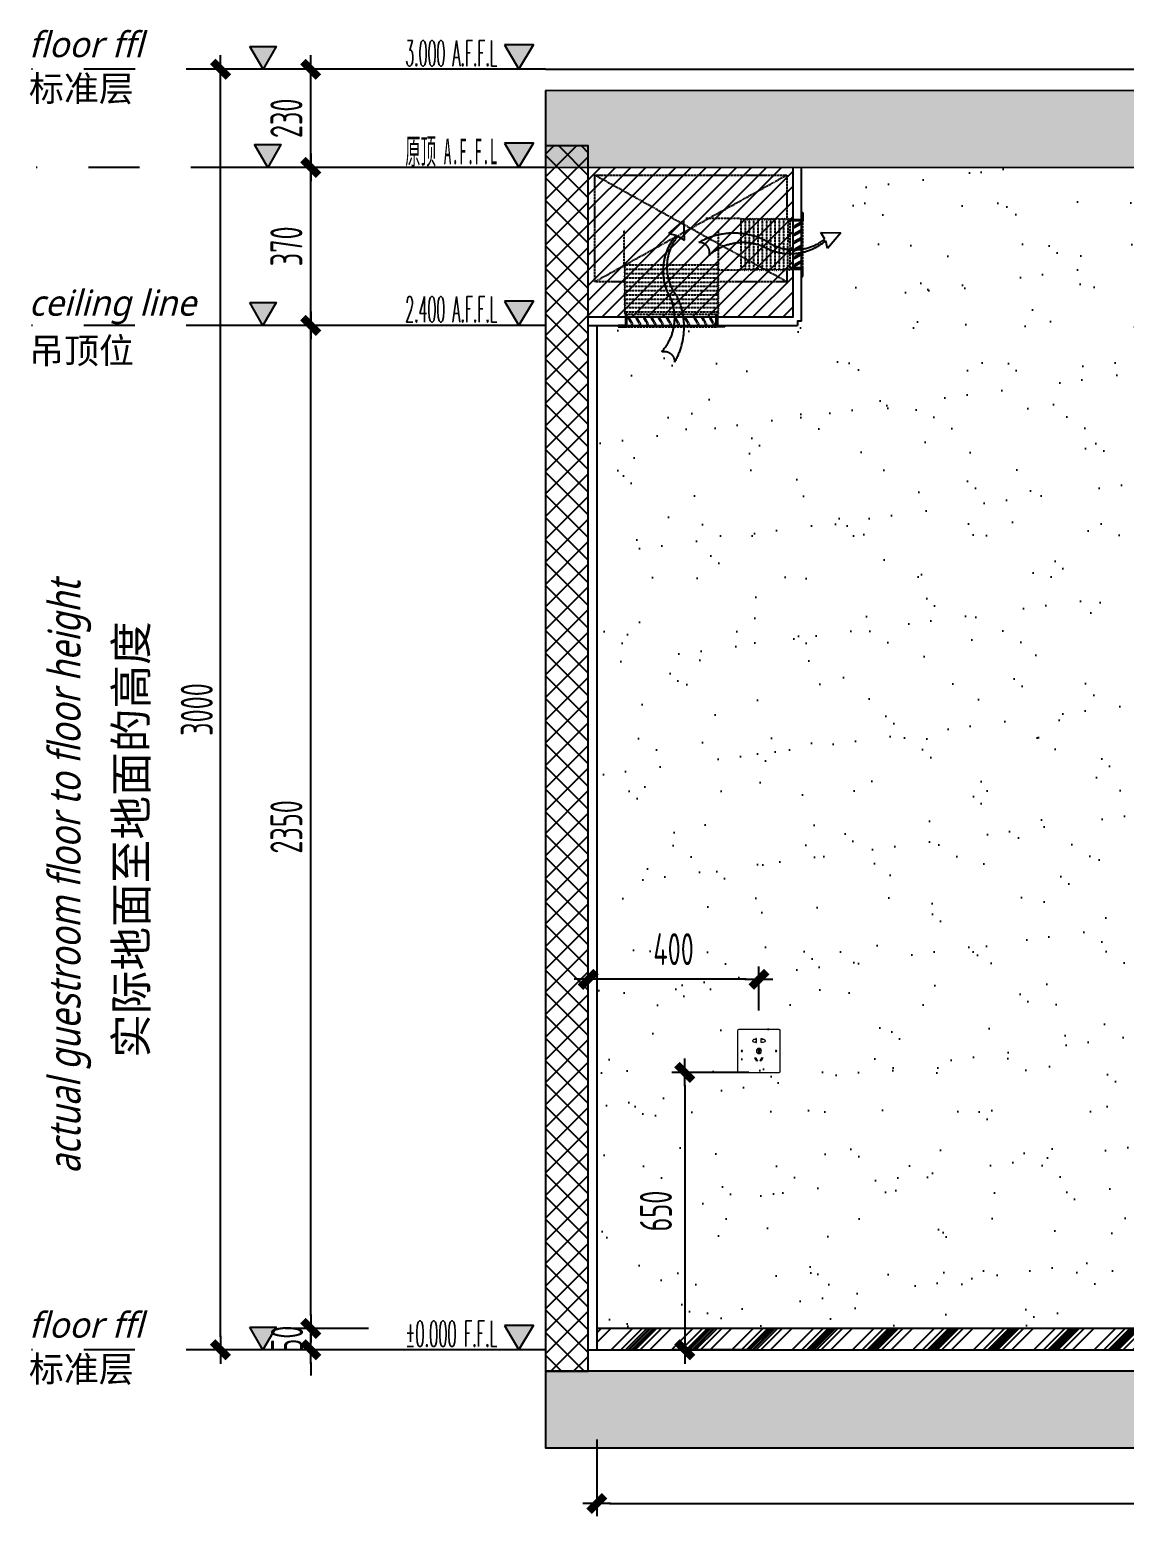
# Model space of a CAD drawing. Header units: inches. Extents: x 96003 to 270950, y -80202 to 65998.
# Drawn here: x 171960 to 174525, y 5726 to 9209 of the extents above; entities that cross this region are included whole.
import ezdxf
from ezdxf.enums import TextEntityAlignment as Align

# ---------------------------------------------------------------- set-up
doc = ezdxf.new("R2010")
doc.units = ezdxf.units.IN
doc.header["$LTSCALE"] = 10
doc.header["$MEASUREMENT"] = 0
doc.linetypes.add('DASH', pattern=[0.35, 0.25, -0.1])
doc.linetypes.add('M-CENTER', pattern=[1.8, 1.2, -0.2, 0.2, -0.2])
for name, color, linetype in [('01', 200, 'Continuous'), ('C-顶面灯具、灯带', 22, 'Continuous'), ('ED-文字说明', 50, 'Continuous'), ('ED-造型尺寸', 44, 'Continuous'), ('EL-1', 1, 'Continuous'), ('EL-DIM', 50, 'Continuous'), ('EL-FURN', 1, 'Continuous'), ('EL-天花轮廓线', 100, 'Continuous'), ('EL-立面', 136, 'Continuous'), ('FC-地面造型', 136, 'Continuous'), ('FF-FINISH【完成面】', 20, 'Continuous'), ('SBEI', 1, 'Continuous')]:
    doc.layers.add(name, color=color, linetype=linetype)
doc.layers.add('F-2', color=145, linetype='Continuous', lineweight=0)
doc.styles.add('-宋体', font='')
doc.styles.add('CCD_DIM', font='archs.shx', dxfattribs={"width": 0.7})
doc.styles.add('hz', font='simplex', dxfattribs={"width": 0.7, "bigfont": 'hztxt'})
doc.styles.add('LUCIDIA', font='')
doc.styles.add('RomanS', font='romans.shx', dxfattribs={"width": 0.9})
doc.styles.add('st', font='')
doc.styles.add('宋体', font='', dxfattribs={"height": 60})
doc.styles.get('-宋体').set_extended_font_data('SimSun')
doc.styles.get('LUCIDIA').set_extended_font_data('Lucida Sans', italic=True)
doc.styles.get('st').set_extended_font_data('SimSun')
doc.styles.get('宋体').set_extended_font_data('SimSun')
doc.dimstyles.new('1.30', dxfattribs={"dimscale": 30, "dimtxt": 2.5, "dimasz": 1, "dimexe": 1, "dimexo": 1.5, "dimgap": 1, "dimtad": 1, "dimdec": 0, "dimrnd": 5, "dimdsep": 46, "dimtxsty": 'CCD_DIM', "dimblk": 'CCD_Dimension_Tick', "dimcen": 1, "dimclrd": 44, "dimclre": 44, "dimclrt": 2, "dimadec": 0, "dimazin": 2, "dimtfac": 1, "dimtdec": 0, "dimtix": 1, "dimtmove": 2, "dimatfit": 3, "dimldrblk": 'CCD_Dimension_Tick', "dimfxl": 5, "dimfxlon": 1, "dimtolj": 1, "dimarcsym": 0})
doc.dimstyles.new('Matrix_30内', dxfattribs={"dimscale": 30, "dimtxt": 2.5, "dimasz": 1, "dimexe": 2, "dimexo": 1.5, "dimgap": 0.6, "dimtad": 1, "dimdec": 0, "dimrnd": 1, "dimzin": 12, "dimdsep": 46, "dimtxsty": 'CCD_DIM', "dimblk": 'CCD_Dimension_Tick', "dimcen": 0.125, "dimclrd": 44, "dimclre": 44, "dimclrt": 50, "dimadec": 0, "dimazin": 0, "dimtfac": 1, "dimtdec": 0, "dimtix": 1, "dimtmove": 2, "dimatfit": 3, "dimldrblk": 'CCD_Leader_Dot', "dimfxl": 5, "dimfxlon": 1, "dimtvp": 1, "dimtolj": 1, "dimtzin": 0, "dimarcsym": 0})

# ---------------------------------------------------------------- blocks, each defined once
blk = doc.blocks.new('*U707')
h = blk.add_hatch()
h.set_pattern_fill('ANSI37', color=250, scale=300, angle=-90)
h.set_pattern_definition([(315, (222532.87, 70519.302), (26.516504, 26.516504), []), (45, (222532.87, 70519.302), (-26.516504, 26.516504), [])])
h.paths.add_polyline_path([(144521, -74584.5), (144521, -74684.5), (147391.4, -74684.5), (147391.4, -74584.5)])
at = {"color": 5, "elevation": 0}
blk.add_lwpolyline([(144521, -74584.5), (144521, -74684.5), (147391.4, -74684.5), (147391.4, -74584.5)], close=True, dxfattribs=at)
blk = doc.blocks.new('CCD_Dimension_Tick')
at = {"color": 0, "linetype": 'ByBlock'}
for p, q in [((-1.09, 0), (0, 0)), ((0, 0), (1.09, 0))]:
    blk.add_line(p, q, dxfattribs=at)
at = {"color": 0, "linetype": 'Continuous', "const_width": 0.608}
blk.add_lwpolyline([(-0.61, -0.61), (0.61, 0.61)], dxfattribs=at)
blk = doc.blocks.new('*D833')
at = {"layer": 'Defpoints', "color": 0, "linetype": 'ByBlock', "transparency": 16777216}
for p in [(176148.7, 6166.2, 0), (173288.7, 6116.2), (176148.7, 5756.2)]:
    blk.add_point(p, dxfattribs=at)
at = {"layer": 'FC-地面造型', "color": 44, "linetype": 'ByBlock', "lineweight": -2, "transparency": 16777216}
for p, q in [((173288.7, 5906.2), (173288.7, 5726.2)), ((176148.7, 5906.2), (176148.7, 5726.2)), ((173318.7, 5756.2), (176118.7, 5756.2))]:
    blk.add_line(p, q, dxfattribs=at)
at = {"layer": 'FC-地面造型', "color": 44, "linetype": 'ByBlock', "lineweight": -2, "transparency": 16777216, "xscale": 30, "yscale": 30, "zscale": 30, "rotation": 180}
blk.add_blockref('CCD_Dimension_Tick', (173288.7, 5756.2), dxfattribs=at)
at = {"layer": 'FC-地面造型', "color": 44, "linetype": 'ByBlock', "lineweight": -2, "transparency": 16777216, "xscale": 30, "yscale": 30, "zscale": 30}
blk.add_blockref('CCD_Dimension_Tick', (176148.7, 5756.2), dxfattribs=at)
at = {"layer": 'FC-地面造型', "color": 2, "linetype": 'ByBlock', "transparency": 16777216, "insert": (174718.7, 5825.2), "char_height": 75, "attachment_point": 5, "style": 'CCD_DIM'}
blk.add_mtext('\\A1;2860', dxfattribs=at)
blk = doc.blocks.new('A$C7C994854')
at = {"color": 0}
blk.add_lwpolyline([(0, 100), (95, 100, -0.414214), (97.5, 97.5), (97.5, 2.5, -0.414214), (95, 0), (0, 0, -0.414214), (-2.5, 2.5), (-2.5, 97.5, -0.414214)], format="xyb", close=True, dxfattribs=at)
for points in [[(40.1, 71.5), (40.1, 70), (42.1, 70), (42.1, 79), (40.1, 79), (40.1, 76.7)], [(54.9, 71.5), (54.9, 70), (52.9, 70), (52.9, 79), (54.9, 79), (54.9, 76.7)]]:
    blk.add_lwpolyline(points, dxfattribs=at)
for points in [[(46.5, 45.5), (48.5, 45.5), (48.5, 54.5), (46.5, 54.5)], [(42.6, 26), (44.4, 27), (39.9, 34.8), (38.1, 33.8)], [(50.6, 27), (52.4, 26), (56.9, 33.8), (55.1, 34.8)]]:
    blk.add_lwpolyline(points, close=True, dxfattribs=at)
for centre, radius in [((7.5, 50), 1.54), ((47.5, 50), 6), ((87.5, 50), 1.54)]:
    blk.add_circle(centre, radius, dxfattribs=at)
for centre, start, end in [((37.1, 74.1), 40.2111, 319.7889), ((57.9, 74.1), 220.2111, 139.7889)]:
    blk.add_arc(centre, 4, start, end, dxfattribs=at)
blk = doc.blocks.new('*U64')
at = {"xscale": -1}
blk.add_blockref('A$C7C994854', (40.4, -29.9), dxfattribs=at)
blk = doc.blocks.new('*D828')
at = {"layer": 'Defpoints', "color": 0, "linetype": 'ByBlock', "transparency": 16777216}
for p in [(173735.6, 6766.2), (173494.8, 6116.2), (173735.6, 6116.2)]:
    blk.add_point(p, dxfattribs=at)
at = {"layer": 'FC-地面造型', "color": 44, "linetype": 'ByBlock', "lineweight": -2, "transparency": 16777216}
for p, q in [((173644.8, 6766.2), (173464.8, 6766.2)), ((173494.8, 6736.2), (173494.8, 6146.2)), ((173644.8, 6116.2), (173464.8, 6116.2))]:
    blk.add_line(p, q, dxfattribs=at)
at = {"layer": 'FC-地面造型', "color": 44, "linetype": 'ByBlock', "lineweight": -2, "transparency": 16777216, "xscale": 30, "yscale": 30, "zscale": 30}
for p, rotation in [((173494.8, 6766.2), 90), ((173494.8, 6116.2), 270)]:
    blk.add_blockref('CCD_Dimension_Tick', p, dxfattribs=dict(at, rotation=rotation))
at = {"layer": 'FC-地面造型', "color": 2, "linetype": 'ByBlock', "transparency": 16777216, "insert": (173427.3, 6441.2), "char_height": 75, "attachment_point": 5, "rotation": 90, "style": 'CCD_DIM'}
blk.add_mtext('\\A1;650', dxfattribs=at)
blk = doc.blocks.new('*D829')
at = {"layer": 'Defpoints', "color": 0, "linetype": 'ByBlock', "transparency": 16777216}
for p in [(173268.7, 6984.2), (173268.7, 6866.2), (173668.7, 6866.2)]:
    blk.add_point(p, dxfattribs=at)
at = {"layer": 'FC-地面造型', "color": 44, "linetype": 'ByBlock', "lineweight": -2, "transparency": 16777216}
for p, q in [((173268.7, 6911.2), (173268.7, 7014.2)), ((173668.7, 6911.2), (173668.7, 7014.2)), ((173638.7, 6984.2), (173298.7, 6984.2))]:
    blk.add_line(p, q, dxfattribs=at)
at = {"layer": 'FC-地面造型', "color": 44, "linetype": 'ByBlock', "lineweight": -2, "transparency": 16777216, "xscale": 30, "yscale": 30, "zscale": 30, "rotation": 180}
blk.add_blockref('CCD_Dimension_Tick', (173268.7, 6984.2), dxfattribs=at)
at = {"layer": 'FC-地面造型', "color": 44, "linetype": 'ByBlock', "lineweight": -2, "transparency": 16777216, "xscale": 30, "yscale": 30, "zscale": 30}
blk.add_blockref('CCD_Dimension_Tick', (173668.7, 6984.2), dxfattribs=at)
at = {"layer": 'FC-地面造型', "color": 2, "linetype": 'ByBlock', "transparency": 16777216, "insert": (173468.7, 7054.8), "char_height": 75, "attachment_point": 5, "style": 'CCD_DIM'}
blk.add_mtext('\\A1;400', dxfattribs=at)
blk = doc.blocks.new('*D834')
at = {"layer": 'Defpoints', "color": 0, "linetype": 'ByBlock', "transparency": 16777216}
for p in [(172618.6, 6166.3), (172798.6, 6166.3), (172798.6, 6116.3)]:
    blk.add_point(p, dxfattribs=at)
at = {"layer": 'EL-天花轮廓线', "color": 44, "lineweight": -2, "transparency": 16777216}
for p, q in [((172618.6, 6196.3), (172618.6, 6226.3)), ((172753.6, 6166.3), (172558.6, 6166.3)), ((172618.6, 6116.3), (172618.6, 6166.3)), ((172753.6, 6116.3), (172558.6, 6116.3)), ((172618.6, 6086.3), (172618.6, 6056.3))]:
    blk.add_line(p, q, dxfattribs=at)
at = {"layer": 'EL-天花轮廓线', "color": 44, "linetype": 'ByBlock', "lineweight": -2, "transparency": 16777216, "xscale": 30, "yscale": 30, "zscale": 30}
for p, rotation in [((172618.6, 6166.3), 270), ((172618.6, 6116.3), 90)]:
    blk.add_blockref('CCD_Dimension_Tick', p, dxfattribs=dict(at, rotation=rotation))
at = {"layer": 'EL-天花轮廓线', "color": 50, "linetype": 'ByBlock', "transparency": 16777216, "insert": (172563.1, 6141.3), "char_height": 75, "attachment_point": 5, "rotation": 90, "style": 'CCD_DIM'}
blk.add_mtext('\\A1;50', dxfattribs=at)
blk = doc.blocks.new('CCD_Leader_Dot')
at = {"color": 0, "linetype": 'ByBlock'}
blk.add_line((-5, 0), (-10, 0), dxfattribs=at)
at = {"color": 0, "linetype": 'ByBlock', "const_width": 5}
blk.add_lwpolyline([(-2.5, 0, 1), (2.5, 0, 1)], format="xyb", close=True, dxfattribs=at)
blk = doc.blocks.new('*D835')
at = {"layer": 'Defpoints', "color": 0, "linetype": 'ByBlock', "transparency": 16777216}
for p in [(172618.6, 9116.3), (172798.6, 9116.3), (172798.6, 8886.5)]:
    blk.add_point(p, dxfattribs=at)
at = {"layer": 'EL-天花轮廓线', "color": 44, "lineweight": -2, "transparency": 16777216}
for p, q in [((172753.6, 9116.3), (172558.6, 9116.3)), ((172618.6, 8916.5), (172618.6, 9086.3)), ((172753.6, 8886.5), (172558.6, 8886.5))]:
    blk.add_line(p, q, dxfattribs=at)
at = {"layer": 'EL-天花轮廓线', "color": 44, "linetype": 'ByBlock', "lineweight": -2, "transparency": 16777216, "xscale": 30, "yscale": 30, "zscale": 30}
for p, rotation in [((172618.6, 9116.3), 90), ((172618.6, 8886.5), 270)]:
    blk.add_blockref('CCD_Dimension_Tick', p, dxfattribs=dict(at, rotation=rotation))
at = {"layer": 'EL-天花轮廓线', "color": 50, "linetype": 'ByBlock', "transparency": 16777216, "insert": (172561.6, 9001.4), "char_height": 75, "attachment_point": 5, "rotation": 90, "style": 'CCD_DIM'}
blk.add_mtext('\\A1;230', dxfattribs=at)
blk = doc.blocks.new('*D836')
at = {"layer": 'Defpoints', "color": 0, "linetype": 'ByBlock', "transparency": 16777216}
for p in [(172407.2, 9116.3), (172798.6, 9116.3), (172798.6, 6116.3)]:
    blk.add_point(p, dxfattribs=at)
at = {"layer": 'EL-天花轮廓线', "color": 44, "lineweight": -2, "transparency": 16777216}
for p, q in [((172557.2, 9116.3), (172347.2, 9116.3)), ((172407.2, 6146.3), (172407.2, 9086.3)), ((172557.2, 6116.3), (172347.2, 6116.3))]:
    blk.add_line(p, q, dxfattribs=at)
at = {"layer": 'EL-天花轮廓线', "color": 44, "linetype": 'ByBlock', "lineweight": -2, "transparency": 16777216, "xscale": 30, "yscale": 30, "zscale": 30}
for p, rotation in [((172407.2, 9116.3), 90), ((172407.2, 6116.3), 270)]:
    blk.add_blockref('CCD_Dimension_Tick', p, dxfattribs=dict(at, rotation=rotation))
at = {"layer": 'EL-天花轮廓线', "color": 50, "linetype": 'ByBlock', "transparency": 16777216, "insert": (172351.7, 7616.3), "char_height": 75, "attachment_point": 5, "rotation": 90, "style": 'CCD_DIM'}
blk.add_mtext('\\A1;3000', dxfattribs=at)
blk = doc.blocks.new('ELEVATION')
blk.add_hatch(color=256).paths.add_polyline_path([(4.17, 2.47), (2.7, 0), (1.23, 2.47)])
blk.add_line((0, 0), (14.67, 0))
blk.add_lwpolyline([(4.17, 2.47), (2.7, 0), (1.23, 2.47)], close=True)
at = {"style": 'hz', "width": 0.444477}
blk.add_attdef('ELEV', text='', height=2.5, dxfattribs=at).set_placement((4.89, 0.32), (14.26, 0.32), align=Align.FIT)
blk = doc.blocks.new('A$C2E6F40A5')
blk.add_hatch(color=256).paths.add_polyline_path([(40, 69.3), (-40, 69.3), (0, 0)])
at = {"color": 0}
blk.add_lwpolyline([(40, 69.3), (-40, 69.3), (0, 0), (40, 69.3)], dxfattribs=at)
blk = doc.blocks.new('20150428.1023048')
at = {"layer": 'ED-造型尺寸', "color": 250, "linetype": 'M-CENTER', "ltscale": 2}
blk.add_line((21.19, 0, 0), (-14.89, 0, 0), dxfattribs=at)
at = {"layer": 'ED-造型尺寸', "xscale": -0.0256, "yscale": 0.0256, "zscale": 0.0256}
blk.add_blockref('A$C2E6F40A5', (3.19, 0, 0), dxfattribs=at)
blk = doc.blocks.new('*D831')
at = {"layer": 'Defpoints', "color": 0, "linetype": 'ByBlock', "transparency": 16777216}
for p in [(172618.6, 8886.5), (172798.6, 8886.5), (172798.6, 8516.3)]:
    blk.add_point(p, dxfattribs=at)
at = {"layer": 'EL-天花轮廓线', "color": 44, "lineweight": -2, "transparency": 16777216}
for p, q in [((172753.6, 8886.5), (172558.6, 8886.5)), ((172618.6, 8546.3), (172618.6, 8856.5)), ((172753.6, 8516.3), (172558.6, 8516.3))]:
    blk.add_line(p, q, dxfattribs=at)
at = {"layer": 'EL-天花轮廓线', "color": 44, "linetype": 'ByBlock', "lineweight": -2, "transparency": 16777216, "xscale": 30, "yscale": 30, "zscale": 30}
for p, rotation in [((172618.6, 8886.5), 90), ((172618.6, 8516.3), 270)]:
    blk.add_blockref('CCD_Dimension_Tick', p, dxfattribs=dict(at, rotation=rotation))
at = {"layer": 'EL-天花轮廓线', "color": 50, "linetype": 'ByBlock', "transparency": 16777216, "insert": (172561.6, 8701.4), "char_height": 75, "attachment_point": 5, "rotation": 90, "style": 'CCD_DIM'}
blk.add_mtext('\\A1;370', dxfattribs=at)
blk = doc.blocks.new('*D832')
at = {"layer": 'Defpoints', "color": 0, "linetype": 'ByBlock', "transparency": 16777216}
for p in [(172618.6, 8516.3), (172798.6, 8516.3), (172798.6, 6166.3)]:
    blk.add_point(p, dxfattribs=at)
at = {"layer": 'EL-天花轮廓线', "color": 44, "lineweight": -2, "transparency": 16777216}
for p, q in [((172753.6, 8516.3), (172558.6, 8516.3)), ((172618.6, 6196.3), (172618.6, 8486.3)), ((172753.6, 6166.3), (172558.6, 6166.3))]:
    blk.add_line(p, q, dxfattribs=at)
at = {"layer": 'EL-天花轮廓线', "color": 44, "linetype": 'ByBlock', "lineweight": -2, "transparency": 16777216, "xscale": 30, "yscale": 30, "zscale": 30}
for p, rotation in [((172618.6, 8516.3), 90), ((172618.6, 6166.3), 270)]:
    blk.add_blockref('CCD_Dimension_Tick', p, dxfattribs=dict(at, rotation=rotation))
at = {"layer": 'EL-天花轮廓线', "color": 50, "linetype": 'ByBlock', "transparency": 16777216, "insert": (172561.6, 7341.3), "char_height": 75, "attachment_point": 5, "rotation": 90, "style": 'CCD_DIM'}
blk.add_mtext('\\A1;2350', dxfattribs=at)
blk = doc.blocks.new('*U51')
at = {"color": 250}
blk.add_wipeout([(54, -50), (51, -50), (51, -33), (23.9, -33), (21.4, -35.5), (18.9, -33), (16.5, -35.5), (14, -33), (11.5, -35.5), (9, -33), (6.5, -35.5), (4, -33), (1.5, -35.5), (-1, -33), (-3.5, -35.5), (-6, -33), (-8.5, -35.5), (-11, -33), (-13.5, -35.5), (-16, -33), (-18.5, -35.5), (-21, -33), (-23.5, -35.5), (-26, -33), (-28.5, -35.5), (-31, -33), (-33.5, -35.5), (-36, -33), (-38.5, -35.5), (-41, -33), (-43.5, -35.5), (-46, -33), (-48.5, -35.5), (-51, -33), (-53.5, -35.5), (-56, -33), (-58.5, -35.5), (-61, -33), (-63.5, -35.5), (-66, -33), (-68.5, -35.5), (-71, -33), (-73.5, -35.5), (-76, -33), (-78.5, -35.5), (-81, -33), (-83.5, -35.5), (-86, -33), (-88.5, -35.5), (-91, -33), (-91, -33), (-90.9, 83), (-90.9, 83), (-88.4, 85.5), (-85.9, 83), (-83.4, 85.5), (-80.9, 83), (-78.5, 85.5), (-76, 83), (-73.5, 85.5), (-71, 83), (-68.5, 85.5), (-66, 83), (-63.5, 85.5), (-61, 83), (-58.5, 85.5), (-56, 83), (-53.5, 85.5), (-51, 83), (-48.5, 85.5), (-46, 83), (-43.5, 85.5), (-41, 83), (-38.5, 85.5), (-36, 83), (-33.5, 85.5), (-31, 83), (-28.5, 85.5), (-26, 83), (-23.5, 85.5), (-21, 83), (-18.5, 85.5), (-16, 83), (-13.5, 85.5), (-11, 83), (-8.5, 85.5), (-6, 83), (-3.5, 85.5), (-1, 83), (1.5, 85.5), (4, 83), (6.5, 85.5), (9, 83), (11.5, 85.5), (14, 83), (16.5, 85.5), (19, 83), (21.5, 85.5), (24, 83), (51, 83), (51, 100), (54, 100)], dxfattribs=at)
at = {"color": 251, "linetype": 'DASH', "ltscale": 0.25}
for p, q in [((-93.4, 85.5), (-173.2, 85.5)), ((-93.4, 85.5), (-90.9, 83)), ((-91, -33), (-90.9, 83)), ((-88.4, 85.5), (-90.9, 83)), ((-88.4, 85.5), (-85.9, 83)), ((-83.4, 85.5), (-85.9, 83)), ((-83.4, 85.5), (-80.9, 83)), ((-81, -33), (-80.9, 83)), ((-78.5, 85.5), (-80.9, 83)), ((-78.5, 85.5), (-76, 83)), ((-73.5, 85.5), (-76, 83)), ((-73.5, 85.5), (-71, 83)), ((-68.5, 85.5), (-71, 83)), ((-71, -33), (-71, 83)), ((-68.5, 85.5), (-66, 83)), ((-63.5, 85.5), (-66, 83)), ((-63.5, 85.5), (-61, 83)), ((-58.5, 85.5), (-61, 83)), ((-61, -33), (-61, 83)), ((-58.5, 85.5), (-56, 83)), ((-53.5, 85.5), (-56, 83)), ((-53.5, 85.5), (-51, 83)), ((-48.5, 85.5), (-51, 83)), ((-51, -33), (-51, 83)), ((-48.5, 85.5), (-46, 83)), ((-43.5, 85.5), (-46, 83)), ((-43.5, 85.5), (-41, 83)), ((-38.5, 85.5), (-41, 83)), ((-41, -33), (-41, 83)), ((-38.5, 85.5), (-36, 83)), ((-33.5, 85.5), (-36, 83)), ((-33.5, 85.5), (-31, 83)), ((-28.5, 85.5), (-31, 83)), ((-31, -33), (-31, 83)), ((-28.5, 85.5), (-26, 83)), ((-23.5, 85.5), (-26, 83)), ((-23.5, 85.5), (-21, 83)), ((-18.5, 85.5), (-21, 83)), ((-21, -33), (-21, 83)), ((-18.5, 85.5), (-16, 83)), ((-13.5, 85.5), (-16, 83)), ((-13.5, 85.5), (-11, 83)), ((-8.5, 85.5), (-11, 83)), ((-11, -33), (-11, 83)), ((-8.5, 85.5), (-6, 83)), ((-3.5, 85.5), (-6, 83)), ((-3.5, 85.5), (-1, 83)), ((1.5, 85.5), (-1, 83)), ((-1, -33), (-1, 83)), ((1.5, 85.5), (4, 83)), ((6.5, 85.5), (4, 83)), ((6.5, 85.5), (9, 83)), ((11.5, 85.5), (9, 83)), ((9, -33), (9, 83)), ((11.5, 85.5), (14, 83)), ((16.5, 85.5), (14, 83)), ((16.5, 85.5), (19, 83)), ((18.9, -33), (19, 83)), ((21.5, 85.5), (19, 83)), ((21.5, 85.5), (24, 83)), ((24.1, -30), (24.1, 80)), ((54, -30), (54, 80)), ((-93.4, -35.5), (-91, -33)), ((-88.5, -35.5), (-91, -33)), ((-88.5, -35.5), (-86, -33)), ((-83.5, -35.5), (-86, -33)), ((-83.5, -35.5), (-81, -33)), ((-78.5, -35.5), (-81, -33)), ((-78.5, -35.5), (-76, -33)), ((-73.5, -35.5), (-76, -33)), ((-73.5, -35.5), (-71, -33)), ((-68.5, -35.5), (-71, -33)), ((-68.5, -35.5), (-66, -33)), ((-63.5, -35.5), (-66, -33)), ((-63.5, -35.5), (-61, -33)), ((-58.5, -35.5), (-61, -33)), ((-58.5, -35.5), (-56, -33)), ((-53.5, -35.5), (-56, -33)), ((-53.5, -35.5), (-51, -33)), ((-48.5, -35.5), (-51, -33)), ((-48.5, -35.5), (-46, -33)), ((-43.5, -35.5), (-46, -33)), ((-43.5, -35.5), (-41, -33)), ((-38.5, -35.5), (-41, -33)), ((-38.5, -35.5), (-36, -33)), ((-33.5, -35.5), (-36, -33)), ((-33.5, -35.5), (-31, -33)), ((-28.5, -35.5), (-31, -33)), ((-28.5, -35.5), (-26, -33)), ((-23.5, -35.5), (-26, -33)), ((-23.5, -35.5), (-21, -33)), ((-18.5, -35.5), (-21, -33)), ((-18.5, -35.5), (-16, -33)), ((-13.5, -35.5), (-16, -33)), ((-13.5, -35.5), (-11, -33)), ((-8.5, -35.5), (-11, -33)), ((-8.5, -35.5), (-6, -33)), ((-3.5, -35.5), (-6, -33)), ((-3.5, -35.5), (-1, -33)), ((1.5, -35.5), (-1, -33)), ((1.5, -35.5), (4, -33)), ((6.5, -35.5), (4, -33)), ((6.5, -35.5), (9, -33)), ((11.5, -35.5), (9, -33)), ((11.5, -35.5), (14, -33)), ((16.5, -35.5), (14, -33)), ((16.5, -35.5), (18.9, -33)), ((21.4, -35.5), (18.9, -33)), ((21.4, -35.5), (23.9, -33)), ((-93.4, -35.5), (-173.2, -35.5))]:
    blk.add_line(p, q, dxfattribs=at)
at = {"color": 1, "linetype": 'DASH', "ltscale": 30}
for points in [[(24.1, 80), (24.1, 83), (51, 83), (51, 100), (54, 100), (54, 80), (24.1, 80)], [(24.1, -30), (24.1, -33), (51, -33), (51, -50), (54, -50), (54, -30), (24.1, -30)]]:
    blk.add_lwpolyline(points, dxfattribs=at)
at = {"color": 251, "linetype": 'DASH', "ltscale": 0.25}
for points in [[(32.2, 66.9), (33.7, 64.3), (51, 74.3), (49.5, 76.9)], [(32.2, 48.7), (33.7, 46.1), (51, 56.1), (49.5, 58.7)], [(32.2, 30.5), (33.7, 27.9), (51, 37.9), (49.5, 40.5)], [(32.2, 12.4), (33.7, 9.8), (51, 19.8), (49.5, 22.4)], [(32.2, -5.8), (33.7, -8.4), (51, 1.6), (49.5, 4.2)], [(32.2, -23.9), (33.7, -26.5), (51, -16.5), (49.5, -13.9)]]:
    blk.add_lwpolyline(points, close=True, dxfattribs=at)
at = {"color": 136, "linetype": 'DASH', "ltscale": 100}
blk.add_lwpolyline([(95.7, 53.1), (143.1, 51.7), (111.2, 15.6), (107.2, 33.2, -0.292635), (-32, 16.2, 0.303913), (-165.4, -0.3, 0.514477), (-190.2, 29.3, -0.247711), (-35.5, 34.7, 0.335018), (105.4, 37.3)], format="xyb", close=True, dxfattribs=at)
blk = doc.blocks.new('QFGREWGREWGRE W')
at = {"layer": 'EL-FURN', "rotation": 270}
blk.add_blockref('*U51', (106564.9, -27354.9), dxfattribs=at)
blk = doc.blocks.new('ytut')
at = {"color": 250}
blk.add_wipeout([(144774.8, 4910.6), (144771.8, 4910.6), (144771.8, 4893.6), (144744.8, 4893.6), (144742.3, 4896.1), (144739.8, 4893.6), (144737.3, 4896.1), (144734.8, 4893.6), (144732.3, 4896.1), (144729.8, 4893.6), (144727.3, 4896.1), (144724.8, 4893.6), (144722.3, 4896.1), (144719.8, 4893.6), (144717.3, 4896.1), (144714.8, 4893.6), (144712.3, 4896.1), (144709.8, 4893.6), (144707.3, 4896.1), (144704.8, 4893.6), (144702.3, 4896.1), (144699.8, 4893.6), (144697.3, 4896.1), (144694.8, 4893.6), (144692.3, 4896.1), (144689.8, 4893.6), (144687.3, 4896.1), (144684.8, 4893.6), (144682.3, 4896.1), (144679.8, 4893.6), (144677.3, 4896.1), (144674.8, 4893.6), (144672.4, 4896.1), (144669.9, 4893.6), (144667.4, 4896.1), (144664.9, 4893.6), (144662.4, 4896.1), (144659.9, 4893.6), (144657.4, 4896.1), (144654.9, 4893.6), (144652.4, 4896.1), (144649.9, 4893.6), (144647.4, 4896.1), (144644.9, 4893.6), (144642.4, 4896.1), (144639.9, 4893.6), (144637.4, 4896.1), (144634.9, 4893.6), (144632.4, 4896.1), (144629.9, 4893.6), (144629.9, 4893.6), (144629.9, 4677.6), (144629.9, 4677.6), (144632.4, 4675.1), (144634.9, 4677.6), (144637.4, 4675.1), (144639.9, 4677.6), (144642.4, 4675.1), (144644.9, 4677.6), (144647.4, 4675.1), (144649.9, 4677.6), (144652.4, 4675.1), (144654.9, 4677.6), (144657.4, 4675.1), (144659.9, 4677.6), (144662.4, 4675.1), (144664.9, 4677.6), (144667.4, 4675.1), (144669.9, 4677.6), (144672.4, 4675.1), (144674.9, 4677.6), (144677.4, 4675.1), (144679.9, 4677.6), (144682.4, 4675.1), (144684.9, 4677.6), (144687.3, 4675.1), (144689.8, 4677.6), (144692.3, 4675.1), (144694.8, 4677.6), (144697.3, 4675.1), (144699.8, 4677.6), (144702.3, 4675.1), (144704.8, 4677.6), (144707.3, 4675.1), (144709.8, 4677.6), (144712.3, 4675.1), (144714.8, 4677.6), (144717.3, 4675.1), (144719.8, 4677.6), (144722.3, 4675.1), (144724.8, 4677.6), (144727.3, 4675.1), (144729.8, 4677.6), (144732.3, 4675.1), (144734.8, 4677.6), (144737.3, 4675.1), (144739.8, 4677.6), (144742.3, 4675.1), (144744.8, 4677.6), (144771.8, 4677.6), (144771.8, 4660.6), (144774.8, 4660.6)], dxfattribs=at)
at = {"color": 251, "linetype": 'DASH', "ltscale": 0.25}
for p, q in [((144627.4, 4896.1), (144547.6, 4896.1)), ((144627.4, 4896.1), (144629.9, 4893.6)), ((144632.4, 4896.1), (144629.9, 4893.6)), ((144629.9, 4893.6), (144629.9, 4677.6)), ((144632.4, 4896.1), (144634.9, 4893.6)), ((144637.4, 4896.1), (144634.9, 4893.6)), ((144637.4, 4896.1), (144639.9, 4893.6)), ((144642.4, 4896.1), (144639.9, 4893.6)), ((144639.9, 4893.6), (144639.9, 4677.6)), ((144642.4, 4896.1), (144644.9, 4893.6)), ((144647.4, 4896.1), (144644.9, 4893.6)), ((144647.4, 4896.1), (144649.9, 4893.6)), ((144652.4, 4896.1), (144649.9, 4893.6)), ((144649.9, 4893.6), (144649.9, 4677.6)), ((144652.4, 4896.1), (144654.9, 4893.6)), ((144657.4, 4896.1), (144654.9, 4893.6)), ((144657.4, 4896.1), (144659.9, 4893.6)), ((144662.4, 4896.1), (144659.9, 4893.6)), ((144659.9, 4893.6), (144659.9, 4677.6)), ((144662.4, 4896.1), (144664.9, 4893.6)), ((144667.4, 4896.1), (144664.9, 4893.6)), ((144667.4, 4896.1), (144669.9, 4893.6)), ((144672.4, 4896.1), (144669.9, 4893.6)), ((144669.9, 4893.6), (144669.9, 4677.6)), ((144672.4, 4896.1), (144674.8, 4893.6)), ((144677.3, 4896.1), (144674.8, 4893.6)), ((144677.3, 4896.1), (144679.8, 4893.6)), ((144682.3, 4896.1), (144679.8, 4893.6)), ((144679.8, 4893.6), (144679.9, 4677.6)), ((144682.3, 4896.1), (144684.8, 4893.6)), ((144687.3, 4896.1), (144684.8, 4893.6)), ((144687.3, 4896.1), (144689.8, 4893.6)), ((144692.3, 4896.1), (144689.8, 4893.6)), ((144689.8, 4893.6), (144689.9, 4677.6)), ((144692.3, 4896.1), (144694.8, 4893.6)), ((144697.3, 4896.1), (144694.8, 4893.6)), ((144697.3, 4896.1), (144699.8, 4893.6)), ((144702.3, 4896.1), (144699.8, 4893.6)), ((144699.8, 4893.6), (144699.8, 4677.6)), ((144702.3, 4896.1), (144704.8, 4893.6)), ((144707.3, 4896.1), (144704.8, 4893.6)), ((144707.3, 4896.1), (144709.8, 4893.6)), ((144712.3, 4896.1), (144709.8, 4893.6)), ((144709.8, 4893.6), (144709.8, 4677.6)), ((144712.3, 4896.1), (144714.8, 4893.6)), ((144717.3, 4896.1), (144714.8, 4893.6)), ((144717.3, 4896.1), (144719.8, 4893.6)), ((144722.3, 4896.1), (144719.8, 4893.6)), ((144719.8, 4893.6), (144719.8, 4677.6)), ((144722.3, 4896.1), (144724.8, 4893.6)), ((144727.3, 4896.1), (144724.8, 4893.6)), ((144727.3, 4896.1), (144729.8, 4893.6)), ((144732.3, 4896.1), (144729.8, 4893.6)), ((144729.8, 4893.6), (144729.8, 4677.6)), ((144732.3, 4896.1), (144734.8, 4893.6)), ((144737.3, 4896.1), (144734.8, 4893.6)), ((144737.3, 4896.1), (144739.8, 4893.6)), ((144742.3, 4896.1), (144739.8, 4893.6)), ((144739.8, 4893.6), (144739.8, 4677.6)), ((144742.3, 4896.1), (144744.8, 4893.6)), ((144744.9, 4890.6), (144744.9, 4680.6)), ((144774.8, 4890.6), (144774.8, 4680.6)), ((144627.4, 4675.1), (144547.6, 4675.1)), ((144627.4, 4675.1), (144629.9, 4677.6)), ((144632.4, 4675.1), (144629.9, 4677.6)), ((144632.4, 4675.1), (144634.9, 4677.6)), ((144637.4, 4675.1), (144634.9, 4677.6)), ((144637.4, 4675.1), (144639.9, 4677.6)), ((144642.4, 4675.1), (144639.9, 4677.6)), ((144642.4, 4675.1), (144644.9, 4677.6)), ((144647.4, 4675.1), (144644.9, 4677.6)), ((144647.4, 4675.1), (144649.9, 4677.6)), ((144652.4, 4675.1), (144649.9, 4677.6)), ((144652.4, 4675.1), (144654.9, 4677.6)), ((144657.4, 4675.1), (144654.9, 4677.6)), ((144657.4, 4675.1), (144659.9, 4677.6)), ((144662.4, 4675.1), (144659.9, 4677.6)), ((144662.4, 4675.1), (144664.9, 4677.6)), ((144667.4, 4675.1), (144664.9, 4677.6)), ((144667.4, 4675.1), (144669.9, 4677.6)), ((144672.4, 4675.1), (144669.9, 4677.6)), ((144672.4, 4675.1), (144674.9, 4677.6)), ((144677.4, 4675.1), (144674.9, 4677.6)), ((144677.4, 4675.1), (144679.9, 4677.6)), ((144682.4, 4675.1), (144679.9, 4677.6)), ((144682.4, 4675.1), (144684.9, 4677.6)), ((144687.3, 4675.1), (144684.9, 4677.6)), ((144687.3, 4675.1), (144689.8, 4677.6)), ((144692.3, 4675.1), (144689.8, 4677.6)), ((144692.3, 4675.1), (144694.8, 4677.6)), ((144697.3, 4675.1), (144694.8, 4677.6)), ((144697.3, 4675.1), (144699.8, 4677.6)), ((144702.3, 4675.1), (144699.8, 4677.6)), ((144702.3, 4675.1), (144704.8, 4677.6)), ((144707.3, 4675.1), (144704.8, 4677.6)), ((144707.3, 4675.1), (144709.8, 4677.6)), ((144712.3, 4675.1), (144709.8, 4677.6)), ((144712.3, 4675.1), (144714.8, 4677.6)), ((144717.3, 4675.1), (144714.8, 4677.6)), ((144717.3, 4675.1), (144719.8, 4677.6)), ((144722.3, 4675.1), (144719.8, 4677.6)), ((144722.3, 4675.1), (144724.8, 4677.6)), ((144727.3, 4675.1), (144724.8, 4677.6)), ((144727.3, 4675.1), (144729.8, 4677.6)), ((144732.3, 4675.1), (144729.8, 4677.6)), ((144732.3, 4675.1), (144734.8, 4677.6)), ((144737.3, 4675.1), (144734.8, 4677.6)), ((144737.3, 4675.1), (144739.8, 4677.6)), ((144742.3, 4675.1), (144739.8, 4677.6)), ((144742.3, 4675.1), (144744.8, 4677.6))]:
    blk.add_line(p, q, dxfattribs=at)
at = {"color": 1, "linetype": 'DASH', "ltscale": 30}
for points in [[(144744.9, 4890.6), (144744.9, 4893.6), (144771.8, 4893.6), (144771.8, 4910.6), (144774.8, 4910.6), (144774.8, 4890.6), (144744.9, 4890.6)], [(144744.9, 4680.6), (144744.9, 4677.6), (144771.8, 4677.6), (144771.8, 4660.6), (144774.8, 4660.6), (144774.8, 4680.6), (144744.9, 4680.6)]]:
    blk.add_lwpolyline(points, dxfattribs=at)
at = {"color": 251, "linetype": 'DASH', "ltscale": 0.25}
for points in [[(144753.1, 4884.6), (144754.6, 4887.2), (144771.9, 4877.2), (144770.4, 4874.6)], [(144753.1, 4866.4), (144754.6, 4869), (144771.9, 4859), (144770.4, 4856.4)], [(144753.1, 4848.3), (144754.6, 4850.9), (144771.9, 4840.9), (144770.4, 4838.3)], [(144753.1, 4830.9), (144754.6, 4833.5), (144771.9, 4823.5), (144770.4, 4820.9)], [(144753.1, 4813.6), (144754.6, 4816.2), (144771.9, 4806.2), (144770.4, 4803.6)], [(144753.1, 4794.7), (144754.6, 4797.3), (144771.9, 4787.3), (144770.4, 4784.7)], [(144753.1, 4775.8), (144754.6, 4778.4), (144771.9, 4768.4), (144770.4, 4765.8)], [(144753.1, 4752.2), (144754.6, 4754.8), (144771.9, 4744.8), (144770.4, 4742.2)], [(144753.1, 4730.1), (144754.6, 4732.7), (144771.9, 4722.7), (144770.4, 4720.1)], [(144753.1, 4711.9), (144754.6, 4714.5), (144771.9, 4704.5), (144770.4, 4701.9)], [(144753.1, 4693.8), (144754.6, 4696.4), (144771.9, 4686.4), (144770.4, 4683.8)]]:
    blk.add_lwpolyline(points, close=True, dxfattribs=at)
at = {"color": 136, "linetype": 'DASH', "ltscale": 100}
blk.add_lwpolyline([(144572, 4755), (144524.6, 4756.3), (144556.5, 4792.5), (144560.4, 4774.8, -0.292635), (144699.7, 4791.8, 0.303913), (144833.1, 4808.3, 0.514477), (144857.9, 4778.8, -0.247711), (144703.2, 4773.3, 0.335018), (144562.3, 4770.8)], format="xyb", close=True, dxfattribs=at)

msp = doc.modelspace()

# ---------------------------------------------------------------- hatches: boundary and pattern name
h = msp.add_hatch(color=250)
h.dxf.hatch_style = 1
h.paths.add_polyline_path([(173168.7, 9066.4), (173168.7, 8886.7), (176168.8, 8886.4), (176168.8, 9066.1)])
h = msp.add_hatch(color=250)
h.dxf.hatch_style = 1
h.paths.add_polyline_path([(173168.7, 6066.2), (173168.7, 5886.2), (176168.8, 5886.2), (176168.8, 6066.2)])
at = {"layer": 'FC-地面造型', "linetype": 'ByBlock'}
h = msp.add_hatch(dxfattribs=at)
h.set_pattern_fill('AR-SAND', color=250, scale=100)
h.set_pattern_definition([(37.5, (18275.94, 0), (-6.29934, 192.68238), [0, -152, 0, -170, 0, -162.5]), (7.5, (18275.94, 0), (176.97767, 282.2146), [0, -82, 0, -137, 0, -52.5]), (327.5, (18152.94, 0), (311.41419, 0.5659), [0, -50, 0, -180, 0, -235]), (317.5, (18152.94, 0), (300.61266, 87.76756), [0, -25, 0, -118, 0, -135])])
h.paths.add_polyline_path([(176768.8, 8516.2), (176168.8, 8516.2), (176168.8, 8886.4), (173888.7, 8886.7), (173888.7, 8535.9), (173988.7, 8575.9), (174008.7, 8575.9), (174008.7, 8525.9), (173998.7, 8525.9), (173998.7, 8515.9), (173288.7, 8516.2), (173288.7, 6166.2), (176148.8, 6166.2), (176133.8, 6646.2), (176748.8, 6646.2)])
h = msp.add_hatch(dxfattribs=at)
h.set_pattern_fill('CYL', color=250, scale=100, angle=90, pattern_type=2)
h.set_pattern_definition([(225, (138412.16, 506437.66), (70.710678, -70.710678), []), (225, (138413.57, 506436.25), (70.710678, -70.710678), []), (225, (138416.4, 506433.42), (70.710678, -70.710678), []), (225, (138422.06, 506427.76), (70.710678, -70.710678), []), (225, (138433.37, 506416.45), (70.710678, -70.710678), []), (225, (138458.83, 506390.99), (70.710678, -70.710678), []), (225, (138470.14, 506379.68), (70.710678, -70.710678), []), (225, (138475.8, 506374.02), (70.710678, -70.710678), []), (225, (138478.63, 506371.19), (70.710678, -70.710678), []), (225, (138480.04, 506369.78), (70.710678, -70.710678), [])])
h.paths.add_polyline_path([(173288.7, 6116.2), (176148.7, 6116.2), (176148.7, 6166.2), (173288.7, 6166.2)])

# ---------------------------------------------------------------- linework, layer by layer
at = {"color": 5}
for p, q in [((173168.7, 9116.3), (176168.8, 9116)), ((173268.7, 6116.2), (175968.8, 6116.2))]:
    msp.add_line(p, q, dxfattribs=at)
at = {"layer": '01'}
for points in [[(173168.7, 9066.4), (173168.7, 8886.7), (176168.8, 8886.4), (176168.8, 9066.1)], [(173168.7, 6066.2), (173168.7, 5886.2), (176168.8, 5886.2), (176168.8, 6066.2)]]:
    msp.add_lwpolyline(points, close=True, dxfattribs=at)
at = {"layer": 'EL-1', "linetype": 'DASH'}
msp.add_lwpolyline([(173734.1, 8618.4), (173284.1, 8618.4), (173284.1, 8868.4), (173734.1, 8868.4)], close=True, dxfattribs=at)
at = {"layer": 'FC-地面造型', "color": 30, "linetype": 'ByBlock', "elevation": 0}
msp.add_lwpolyline([(173288.7, 6116.2), (176148.7, 6116.2), (176148.7, 6166.2), (173288.7, 6166.2)], close=True, dxfattribs=at)
at = {"layer": 'FF-FINISH【完成面】', "linetype": 'ByBlock'}
msp.add_line((173288.7, 8515.9), (173288.7, 6116.2), dxfattribs=at)
at = {"layer": 'SBEI', "color": 3}
msp.add_lwpolyline([(173768.7, 8525.9), (173758.7, 8525.9), (173758.7, 8515.9)], dxfattribs=at)

# ---------------------------------------------------------------- block references
at = {"layer": 'C-顶面灯具、灯带', "color": 8, "linetype": 'ByBlock', "rotation": 90.00000000000001}
msp.add_blockref('*U707', (98584.1, -138454.8, 0), dxfattribs=at)
at = {"layer": 'ED-文字说明'}
ref = msp.add_blockref('ELEVATION', (173168.7, 9116.3), dxfattribs=dict(at, xscale=-23.04, yscale=23.04, zscale=23.04))
ref.add_attrib('ELEV', '3.000 A.F.F.L', dxfattribs={"layer": '0', "height": 60, "style": 'RomanS', "width": 0.357941}).set_placement((172840.2, 9123.7, 0), (173056, 9123.7, 0), align=Align.FIT)
ref = msp.add_blockref('ELEVATION', (173168.7, 8886.5), dxfattribs=dict(at, xscale=-23.04, yscale=23.04, zscale=23.04))
ref.add_attrib('ELEV', '原顶 A.F.F.L', dxfattribs={"layer": '0', "height": 60, "style": '-宋体', "width": 0.419118}).set_placement((172840.2, 8893.9, 0), (173056, 8893.9, 0), align=Align.FIT)
ref = msp.add_blockref('ELEVATION', (173168.6, 8516.3), dxfattribs=dict(at, xscale=-23.04, yscale=23.04, zscale=23.04))
ref.add_attrib('ELEV', '2.400 A.F.F.L', dxfattribs={"layer": '0', "height": 60, "style": 'RomanS', "width": 0.357941}).set_placement((172840.1, 8523.7, 0), (173055.9, 8523.7, 0), align=Align.FIT)
ref = msp.add_blockref('ELEVATION', (173168.7, 6116.3), dxfattribs=dict(at, xscale=-23.04, yscale=23.04, zscale=23.04))
ref.add_attrib('ELEV', '%%p0.000 F.F.L', dxfattribs={"layer": '0', "height": 60, "style": 'RomanS', "width": 0.361366}).set_placement((172840.2, 6123.7, 0), (173056, 6123.7, 0), align=Align.FIT)
at = {"layer": 'ED-造型尺寸', "xscale": 30, "yscale": 30, "zscale": 30}
for p in [(172411.3, 9116.3, 0), (172422.1, 8886.5, 0), (172411.1, 8516.3, 0), (172411.1, 6116.3, 0)]:
    msp.add_blockref('20150428.1023048', p, dxfattribs=at)
at = {"layer": 'F-2'}
msp.add_blockref('*U64', (173675.8, 6796.1), dxfattribs=at)

# ---------------------------------------------------------------- texts
at = {"layer": 'ED-文字说明'}
for s, style, p in [('ceiling line', 'LUCIDIA', (171958, 8538.9)), ('吊顶位', 'st', (171958.8, 8427.1))]:
    msp.add_text(s, height=60, dxfattribs=dict(at, style=style)).set_placement(p)
at = {"layer": 'ED-文字说明', "style": 'LUCIDIA', "width": 0.8}
msp.add_text('actual guestroom floor to floor height', height=75, rotation=90, dxfattribs=at).set_placement((172079.1, 6529.6))
at = {"layer": 'ED-文字说明', "style": '宋体'}
msp.add_text('实际地面至地面的高度', height=75, rotation=90, dxfattribs=at).set_placement((172235.2, 6800))
at = {"layer": 'EL-DIM', "color": 2}
for s, style, p in [('floor ffl ', 'LUCIDIA', (171957.9, 9144.6)), ('标准层', 'st', (171958.5, 9041.2)), ('floor ffl ', 'LUCIDIA', (171957.8, 6144.6)), ('标准层', 'st', (171958.4, 6041.2))]:
    msp.add_text(s, height=60, dxfattribs=dict(at, style=style)).set_placement(p)

# ---------------------------------------------------------------- dimensions: what is measured, and where the dimension line sits
at = {"layer": 'EL-天花轮廓线', "color": 136, "linetype": 'ByBlock'}
for base, p1, p2, picture, middle in [((172407.2, 9116.3), (172798.6, 6116.3), (172798.6, 9116.3), '*D836', (172351.7, 7616.3)), ((172618.6, 9116.3), (172798.6, 8886.5), (172798.6, 9116.3), '*D835', (172561.6, 9001.4)), ((172618.6, 8886.5), (172798.6, 8516.3), (172798.6, 8886.5), '*D831', (172561.6, 8701.4)), ((172618.6, 8516.3), (172798.6, 6166.3), (172798.6, 8516.3), '*D832', (172561.6, 7341.3)), ((172618.6, 6166.3), (172798.6, 6116.3), (172798.6, 6166.3), '*D834', (172563.1, 6141.3))]:
    dim = msp.add_linear_dim(base=base, p1=p1, p2=p2, angle=90, dimstyle='Matrix_30内', dxfattribs=at)
    dim.commit()
    dim.dimension.update_dxf_attribs({"geometry": picture, "text_midpoint": middle})
at = {"layer": 'FC-地面造型', "color": 8, "linetype": 'ByBlock'}
for base, p1, p2, angle, picture, middle in [((173268.7, 6984.2), (173668.7, 6866.2), (173268.7, 6866.2), 180, '*D829', (173468.7, 7054.8)), ((173494.8, 6116.2), (173735.6, 6766.2), (173735.6, 6116.2), 90, '*D828', (173427.3, 6441.2)), ((176148.7, 5756.2), (173288.7, 6116.2), (176148.7, 6166.2, 0), 0, '*D833', (174718.7, 5825.2))]:
    dim = msp.add_linear_dim(base=base, p1=p1, p2=p2, angle=angle, dimstyle='1.30', dxfattribs=at)
    dim.commit()
    dim.dimension.update_dxf_attribs({"geometry": picture, "text_midpoint": middle})

# ---------------------------------------------------------------- next in the draw order: block references
at = {"layer": 'EL-立面', "rotation": 90.00000000000001}
msp.add_blockref('QFGREWGREWGRE W', (146362.9, -97883.9), dxfattribs=at)

# ---------------------------------------------------------------- next in the draw order: linework, layer by layer
at = {"layer": 'SBEI', "color": 3}
msp.add_lwpolyline([(173768.7, 8525.9), (173768.7, 8886.2)], dxfattribs=at)

# ---------------------------------------------------------------- next in the draw order: block references
at = {"xscale": -1, "rotation": 90}
msp.add_blockref('ytut', (178249.4, 153287.7), dxfattribs=at)

# ---------------------------------------------------------------- next in the draw order: hatches: boundary and pattern name
at = {"linetype": 'ByBlock'}
h = msp.add_hatch(dxfattribs=at)
h.set_pattern_fill('ANSI31', color=250, scale=200)
h.set_pattern_definition([(45, (38788.647, 81135.347), (-17.6776695, 17.6776695), [])])
h.paths.add_polyline_path([(173568.7, 8886.2), (173748.7, 8886.2), (173748.7, 8534.9), (173268.7, 8535.9), (173268.7, 8886.2)])

# ---------------------------------------------------------------- next in the draw order: linework, layer by layer
at = {"layer": 'EL-1', "linetype": 'DASH'}
msp.add_line((173734.1, 8618.4), (173284.1, 8868.4), dxfattribs=at)
msp.add_lwpolyline([(173284.1, 8618.4), (173734.1, 8868.4)], dxfattribs=at)
at = {"layer": 'SBEI', "color": 136}
msp.add_lwpolyline([(173268.7, 8535.9), (173748.7, 8535.9), (173748.7, 8886.2)], dxfattribs=at)
at = {"layer": 'SBEI', "color": 3}
msp.add_lwpolyline([(173268.7, 8515.9), (173758.7, 8515.9)], dxfattribs=at)

doc.saveas('drawing.dxf')
